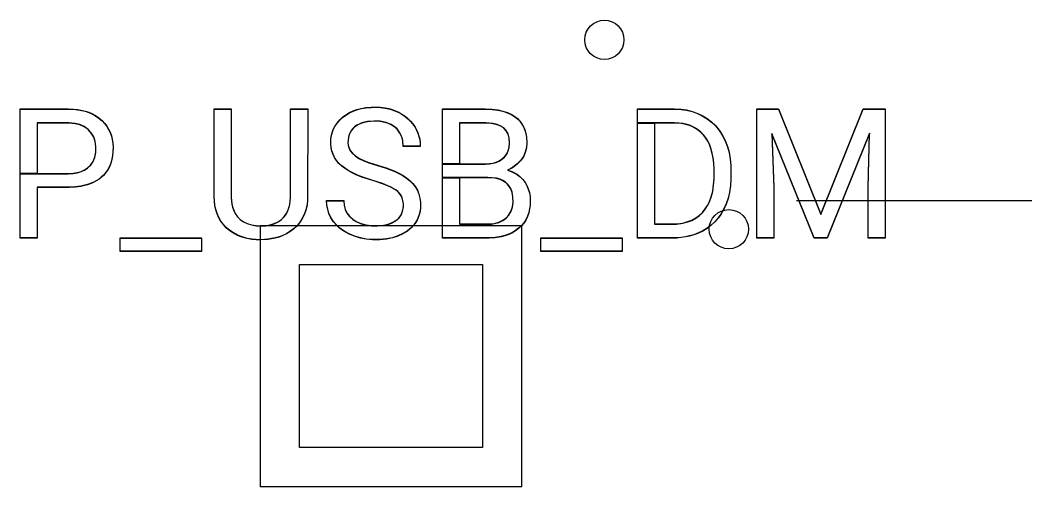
# Model space of a CAD drawing. Header units: inches. Extents: x 3.88 to 7.82, y -6.06 to -2.14.
# Drawn here: x 7.1522 to 7.4567, y -4.2441 to -4.1036 of the extents above; entities that cross this region are included whole.
import ezdxf

# ---------------------------------------------------------------- set-up
doc = ezdxf.new("R2010")
doc.units = ezdxf.units.IN
doc.header["$MEASUREMENT"] = 0
doc.layers.add('F.Silkscreen', color=41, linetype='CONTINUOUS', true_color=0xf2eda1)

msp = doc.modelspace()

# ---------------------------------------------------------------- linework, layer by layer
at = {"layer": 'F.Silkscreen', "linetype": 'CONTINUOUS'}
for p, q in [((7.15219, -4.13447), (7.15219, -4.13026)), ((7.15219, -4.13026), (7.16671, -4.13026)), ((7.15219, -4.13455), (7.15219, -4.13033)), ((7.15219, -4.13033), (7.16671, -4.13034)), ((7.16671, -4.13026), (7.16826, -4.13032)), ((7.16671, -4.13034), (7.16826, -4.1304)), ((7.16826, -4.13032), (7.16953, -4.13046)), ((7.16826, -4.1304), (7.16953, -4.13054)), ((7.16953, -4.13046), (7.17173, -4.13092)), ((7.16953, -4.13054), (7.17173, -4.131)), ((7.17173, -4.13092), (7.17282, -4.13128)), ((7.17173, -4.131), (7.17282, -4.13136)), ((7.17282, -4.13128), (7.1737, -4.13165)), ((7.17282, -4.13136), (7.1737, -4.13172)), ((7.1737, -4.13165), (7.17467, -4.13215)), ((7.1737, -4.13172), (7.17467, -4.13223)), ((7.17467, -4.13215), (7.17544, -4.13264)), ((7.21057, -4.15671), (7.21057, -4.13026)), ((7.21057, -4.13026), (7.21565, -4.13026)), ((7.21057, -4.15679), (7.21057, -4.13033)), ((7.21057, -4.13033), (7.21565, -4.13033)), ((7.21565, -4.13026), (7.21565, -4.15695)), ((7.21565, -4.13033), (7.21565, -4.15702)), ((7.23356, -4.15699), (7.23356, -4.13026)), ((7.23356, -4.13026), (7.23872, -4.13026)), ((7.23356, -4.15706), (7.23356, -4.13033)), ((7.23356, -4.13033), (7.23872, -4.13033)), ((7.23872, -4.13026), (7.23869, -4.15752)), ((7.23872, -4.13033), (7.23869, -4.1576)), ((7.24924, -4.13279), (7.25018, -4.13208)), ((7.24924, -4.13287), (7.25018, -4.13216)), ((7.25018, -4.13208), (7.25132, -4.13139)), ((7.25018, -4.13216), (7.25132, -4.13147)), ((7.25132, -4.13139), (7.25241, -4.13087)), ((7.25132, -4.13147), (7.25241, -4.13095)), ((7.25241, -4.13087), (7.25356, -4.13045)), ((7.25241, -4.13095), (7.25356, -4.13053)), ((7.25356, -4.13045), (7.25479, -4.13013)), ((7.25356, -4.13053), (7.25479, -4.1302)), ((7.25479, -4.13013), (7.25625, -4.12987)), ((7.25479, -4.1302), (7.25625, -4.12995)), ((7.25625, -4.12987), (7.2578, -4.12973)), ((7.25625, -4.12995), (7.2578, -4.12981)), ((7.2578, -4.12973), (7.25925, -4.12971)), ((7.2578, -4.12981), (7.25925, -4.12979)), ((7.25925, -4.12971), (7.26059, -4.12978)), ((7.25925, -4.12979), (7.26059, -4.12986)), ((7.26059, -4.12978), (7.262, -4.12996)), ((7.26059, -4.12986), (7.262, -4.13004)), ((7.262, -4.12996), (7.26312, -4.13019)), ((7.262, -4.13004), (7.26312, -4.13027)), ((7.26312, -4.13019), (7.2642, -4.1305)), ((7.26312, -4.13027), (7.2642, -4.13058)), ((7.2642, -4.1305), (7.26614, -4.13129)), ((7.2642, -4.13058), (7.26614, -4.13137)), ((7.26614, -4.13129), (7.26707, -4.13182)), ((7.26614, -4.13137), (7.26707, -4.13189)), ((7.26707, -4.13182), (7.26802, -4.13246)), ((7.26707, -4.13189), (7.26802, -4.13254)), ((7.27927, -4.13447), (7.27927, -4.13026)), ((7.27927, -4.13026), (7.29215, -4.13026)), ((7.27927, -4.13455), (7.27927, -4.13033)), ((7.27927, -4.13033), (7.29215, -4.13034)), ((7.29215, -4.13026), (7.29422, -4.13035)), ((7.29215, -4.13034), (7.29422, -4.13043)), ((7.29422, -4.13035), (7.29593, -4.13056)), ((7.29422, -4.13043), (7.29593, -4.13064)), ((7.29593, -4.13056), (7.2975, -4.13091)), ((7.29593, -4.13064), (7.2975, -4.13098)), ((7.2975, -4.13091), (7.29891, -4.13137)), ((7.2975, -4.13098), (7.29891, -4.13145)), ((7.29891, -4.13137), (7.30017, -4.13197)), ((7.29891, -4.13145), (7.30017, -4.13205)), ((7.30017, -4.13197), (7.30107, -4.13254)), ((7.30017, -4.13205), (7.30107, -4.13262)), ((7.33801, -4.13447), (7.33801, -4.13026)), ((7.33801, -4.13026), (7.34912, -4.13026)), ((7.33801, -4.13455), (7.33801, -4.13033)), ((7.33801, -4.13033), (7.34912, -4.13034)), ((7.34912, -4.13026), (7.35112, -4.13036)), ((7.34912, -4.13034), (7.35112, -4.13044)), ((7.35112, -4.13036), (7.35274, -4.1306)), ((7.35112, -4.13044), (7.35274, -4.13068)), ((7.35274, -4.1306), (7.35443, -4.13101)), ((7.35274, -4.13068), (7.35443, -4.13108)), ((7.35443, -4.13101), (7.35591, -4.13152)), ((7.35443, -4.13108), (7.35591, -4.1316)), ((7.35591, -4.13152), (7.35744, -4.13223)), ((7.35591, -4.1316), (7.35744, -4.13231)), ((7.37388, -4.16911), (7.37388, -4.13026)), ((7.37388, -4.13026), (7.38049, -4.13026)), ((7.37388, -4.16919), (7.37388, -4.13033)), ((7.37388, -4.13033), (7.38049, -4.13033)), ((7.38049, -4.13026), (7.39321, -4.16195)), ((7.38049, -4.13033), (7.39321, -4.16203)), ((7.39321, -4.16195), (7.40589, -4.13026)), ((7.39321, -4.16203), (7.40589, -4.13033)), ((7.40589, -4.13026), (7.41254, -4.13026)), ((7.40589, -4.13033), (7.41254, -4.13033)), ((7.41254, -4.13026), (7.41254, -4.16911)), ((7.41254, -4.13033), (7.41254, -4.16919)), ((7.15219, -4.1497), (7.15219, -4.13447)), ((7.15219, -4.14978), (7.15219, -4.13455)), ((7.16679, -4.13447), (7.1573, -4.13447)), ((7.1573, -4.13447), (7.1573, -4.1497)), ((7.16679, -4.13455), (7.1573, -4.13455)), ((7.1573, -4.13455), (7.1573, -4.14978)), ((7.16871, -4.13465), (7.16679, -4.13447)), ((7.16871, -4.13473), (7.16679, -4.13455)), ((7.17011, -4.13502), (7.16871, -4.13465)), ((7.17011, -4.13509), (7.16871, -4.13473)), ((7.17145, -4.13562), (7.17011, -4.13502)), ((7.17145, -4.1357), (7.17011, -4.13509)), ((7.17467, -4.13223), (7.17544, -4.13272)), ((7.17544, -4.13264), (7.17685, -4.1338)), ((7.17544, -4.13272), (7.17685, -4.13387)), ((7.17685, -4.1338), (7.17765, -4.13467)), ((7.17685, -4.13387), (7.17765, -4.13475)), ((7.17765, -4.13467), (7.17827, -4.13549)), ((7.17765, -4.13475), (7.17827, -4.13557)), ((7.24689, -4.13553), (7.24756, -4.13452)), ((7.24689, -4.13561), (7.24756, -4.1346)), ((7.24756, -4.13452), (7.24838, -4.13358)), ((7.24756, -4.1346), (7.24838, -4.13366)), ((7.24838, -4.13358), (7.24924, -4.13279)), ((7.24838, -4.13366), (7.24924, -4.13287)), ((7.25353, -4.13521), (7.25284, -4.13571)), ((7.25422, -4.13483), (7.25353, -4.13521)), ((7.25422, -4.13491), (7.25353, -4.13529)), ((7.25497, -4.13451), (7.25422, -4.13483)), ((7.25497, -4.13459), (7.25422, -4.13491)), ((7.25579, -4.13426), (7.25497, -4.13451)), ((7.25579, -4.13434), (7.25497, -4.13459)), ((7.25668, -4.13408), (7.25579, -4.13426)), ((7.25668, -4.13416), (7.25579, -4.13434)), ((7.25864, -4.13392), (7.25668, -4.13408)), ((7.25864, -4.134), (7.25668, -4.13416)), ((7.26058, -4.13401), (7.25864, -4.13392)), ((7.26058, -4.13409), (7.25864, -4.134)), ((7.26231, -4.13436), (7.26058, -4.13401)), ((7.26231, -4.13444), (7.26058, -4.13409)), ((7.26309, -4.13463), (7.26231, -4.13436)), ((7.26309, -4.1347), (7.26231, -4.13444)), ((7.26381, -4.13495), (7.26309, -4.13463)), ((7.26381, -4.13503), (7.26309, -4.1347)), ((7.26447, -4.13535), (7.26381, -4.13495)), ((7.26447, -4.13543), (7.26381, -4.13503)), ((7.26802, -4.13246), (7.26888, -4.13317)), ((7.26802, -4.13254), (7.26888, -4.13325)), ((7.26888, -4.13317), (7.26967, -4.13395)), ((7.26888, -4.13325), (7.26967, -4.13402)), ((7.26967, -4.13395), (7.27031, -4.13471)), ((7.26967, -4.13402), (7.27031, -4.13479)), ((7.27031, -4.13471), (7.27094, -4.13562)), ((7.27031, -4.13479), (7.27094, -4.1357)), ((7.27927, -4.14683), (7.27927, -4.13447)), ((7.27927, -4.14691), (7.27927, -4.13455)), ((7.2923, -4.13447), (7.28439, -4.13447)), ((7.28439, -4.13447), (7.28439, -4.14683)), ((7.2923, -4.13455), (7.28439, -4.13455)), ((7.28439, -4.13455), (7.28439, -4.14691)), ((7.29342, -4.13453), (7.2923, -4.13447)), ((7.29342, -4.13461), (7.2923, -4.13455)), ((7.29444, -4.13466), (7.29342, -4.13453)), ((7.29444, -4.13474), (7.29342, -4.13461)), ((7.29572, -4.13496), (7.29444, -4.13466)), ((7.29572, -4.13503), (7.29444, -4.13474)), ((7.29688, -4.13543), (7.29572, -4.13496)), ((7.29688, -4.13551), (7.29572, -4.13503)), ((7.30107, -4.13254), (7.30186, -4.13319)), ((7.30107, -4.13262), (7.30186, -4.13327)), ((7.30186, -4.13319), (7.30256, -4.13393)), ((7.30186, -4.13327), (7.30256, -4.13401)), ((7.30256, -4.13393), (7.30316, -4.13475)), ((7.30256, -4.13401), (7.30316, -4.13482)), ((7.30316, -4.13475), (7.30366, -4.13564)), ((7.30316, -4.13482), (7.30366, -4.13572)), ((7.33801, -4.16494), (7.33801, -4.13447)), ((7.33801, -4.13447), (7.34313, -4.13447)), ((7.34313, -4.13447), (7.33801, -4.13447)), ((7.33801, -4.16502), (7.33801, -4.13455)), ((7.33801, -4.13455), (7.34313, -4.13455)), ((7.34313, -4.13455), (7.33801, -4.13455)), ((7.34313, -4.13447), (7.34313, -4.16494)), ((7.34911, -4.13447), (7.34313, -4.13447)), ((7.34313, -4.13455), (7.34313, -4.16502)), ((7.34911, -4.13455), (7.34313, -4.13455)), ((7.3505, -4.13453), (7.34911, -4.13447)), ((7.3505, -4.13461), (7.34911, -4.13455)), ((7.35165, -4.13469), (7.3505, -4.13453)), ((7.35165, -4.13476), (7.3505, -4.13461)), ((7.35258, -4.13488), (7.35165, -4.13469)), ((7.35258, -4.13496), (7.35165, -4.13476)), ((7.35361, -4.1352), (7.35258, -4.13488)), ((7.35361, -4.13527), (7.35258, -4.13496)), ((7.35445, -4.13553), (7.35361, -4.1352)), ((7.35744, -4.13223), (7.35899, -4.13317)), ((7.35744, -4.13231), (7.35899, -4.13325)), ((7.35899, -4.13317), (7.3603, -4.13418)), ((7.35899, -4.13325), (7.3603, -4.13425)), ((7.3603, -4.13418), (7.36148, -4.13532)), ((7.3603, -4.13425), (7.36148, -4.1354)), ((7.1726, -4.13644), (7.17145, -4.13562)), ((7.1726, -4.13652), (7.17145, -4.1357)), ((7.17355, -4.13746), (7.1726, -4.13644)), ((7.17355, -4.13754), (7.1726, -4.13652)), ((7.17396, -4.13807), (7.17355, -4.13746)), ((7.17396, -4.13815), (7.17355, -4.13754)), ((7.1743, -4.13872), (7.17396, -4.13807)), ((7.1743, -4.1388), (7.17396, -4.13815)), ((7.17827, -4.13549), (7.17879, -4.13636)), ((7.17827, -4.13557), (7.17879, -4.13643)), ((7.17879, -4.13636), (7.17923, -4.13727)), ((7.17879, -4.13643), (7.17923, -4.13735)), ((7.17923, -4.13727), (7.17963, -4.13838)), ((7.17923, -4.13735), (7.17963, -4.13846)), ((7.2458, -4.1385), (7.24605, -4.13746)), ((7.2458, -4.13858), (7.24605, -4.13754)), ((7.24605, -4.13746), (7.24641, -4.13647)), ((7.24605, -4.13754), (7.24641, -4.13655)), ((7.24641, -4.13647), (7.24689, -4.13553)), ((7.24641, -4.13655), (7.24689, -4.13561)), ((7.2512, -4.13803), (7.251, -4.13874)), ((7.2512, -4.13811), (7.251, -4.13882)), ((7.25148, -4.13738), (7.2512, -4.13803)), ((7.25148, -4.13745), (7.2512, -4.13811)), ((7.25185, -4.13677), (7.25148, -4.13738)), ((7.25185, -4.13685), (7.25148, -4.13745)), ((7.2523, -4.13622), (7.25185, -4.13677)), ((7.2523, -4.1363), (7.25185, -4.13685)), ((7.25284, -4.13571), (7.2523, -4.13622)), ((7.25284, -4.13579), (7.2523, -4.1363)), ((7.25353, -4.13529), (7.25284, -4.13579)), ((7.26507, -4.1358), (7.26447, -4.13535)), ((7.26507, -4.13588), (7.26447, -4.13543)), ((7.26562, -4.13632), (7.26507, -4.1358)), ((7.26562, -4.1364), (7.26507, -4.13588)), ((7.26609, -4.13689), (7.26562, -4.13632)), ((7.26609, -4.13697), (7.26562, -4.1364)), ((7.26649, -4.1375), (7.26609, -4.13689)), ((7.26649, -4.13758), (7.26609, -4.13697)), ((7.26686, -4.13825), (7.26649, -4.1375)), ((7.26686, -4.13833), (7.26649, -4.13758)), ((7.26715, -4.13905), (7.26686, -4.13825)), ((7.27094, -4.13562), (7.27147, -4.13657)), ((7.27094, -4.1357), (7.27147, -4.13665)), ((7.27147, -4.13657), (7.27187, -4.13746)), ((7.27147, -4.13665), (7.27187, -4.13754)), ((7.27187, -4.13746), (7.27221, -4.13847)), ((7.27187, -4.13754), (7.27221, -4.13855)), ((7.29777, -4.13602), (7.29688, -4.13543)), ((7.29777, -4.1361), (7.29688, -4.13551)), ((7.29851, -4.13682), (7.29777, -4.13602)), ((7.29851, -4.1369), (7.29777, -4.1361)), ((7.29905, -4.13781), (7.29851, -4.13682)), ((7.29905, -4.13789), (7.29851, -4.1369)), ((7.29938, -4.139), (7.29905, -4.13781)), ((7.29938, -4.13908), (7.29905, -4.13789)), ((7.30366, -4.13564), (7.30405, -4.13661)), ((7.30366, -4.13572), (7.30405, -4.13669)), ((7.30405, -4.13661), (7.30435, -4.13765)), ((7.30405, -4.13669), (7.30435, -4.13773)), ((7.30435, -4.13765), (7.30455, -4.13878)), ((7.30435, -4.13773), (7.30455, -4.13886)), ((7.35445, -4.13561), (7.35361, -4.13527)), ((7.35549, -4.13608), (7.35445, -4.13553)), ((7.35549, -4.13616), (7.35445, -4.13561)), ((7.35633, -4.13665), (7.35549, -4.13608)), ((7.35633, -4.13673), (7.35549, -4.13616)), ((7.35711, -4.13731), (7.35633, -4.13665)), ((7.35711, -4.13739), (7.35633, -4.13673)), ((7.35793, -4.13817), (7.35711, -4.13731)), ((7.35793, -4.13825), (7.35711, -4.13739)), ((7.35858, -4.13901), (7.35793, -4.13817)), ((7.35858, -4.13909), (7.35793, -4.13825)), ((7.36148, -4.13532), (7.36262, -4.1367)), ((7.36148, -4.1354), (7.36262, -4.13678)), ((7.36262, -4.1367), (7.36354, -4.13812)), ((7.36262, -4.13678), (7.36354, -4.1382)), ((7.36354, -4.13812), (7.3644, -4.1398)), ((7.36354, -4.1382), (7.3644, -4.13988)), ((7.3912, -4.16911), (7.37848, -4.1377)), ((7.37848, -4.1377), (7.379, -4.15396)), ((7.3912, -4.16919), (7.37848, -4.13778)), ((7.37848, -4.13778), (7.379, -4.15404)), ((7.40789, -4.13762), (7.39514, -4.16911)), ((7.40789, -4.1377), (7.39514, -4.16919)), ((7.40742, -4.15396), (7.40789, -4.13762)), ((7.40742, -4.15404), (7.40789, -4.1377)), ((7.17475, -4.14006), (7.1743, -4.13872)), ((7.17475, -4.14014), (7.1743, -4.1388)), ((7.17496, -4.14155), (7.17475, -4.14006)), ((7.17496, -4.14163), (7.17475, -4.14014)), ((7.17963, -4.13838), (7.17988, -4.13941)), ((7.17963, -4.13846), (7.17988, -4.13949)), ((7.17988, -4.13941), (7.18007, -4.14064)), ((7.17988, -4.13949), (7.18007, -4.14072)), ((7.18007, -4.14064), (7.18013, -4.14177)), ((7.18007, -4.14072), (7.18013, -4.14185)), ((7.24566, -4.1408), (7.24567, -4.13959)), ((7.24566, -4.14088), (7.24567, -4.13967)), ((7.24577, -4.14189), (7.24566, -4.1408)), ((7.24577, -4.14197), (7.24566, -4.14088)), ((7.24567, -4.13959), (7.2458, -4.1385)), ((7.24567, -4.13967), (7.2458, -4.13858)), ((7.25087, -4.13959), (7.25085, -4.14044)), ((7.25087, -4.13966), (7.25085, -4.14052)), ((7.25085, -4.14044), (7.25093, -4.14116)), ((7.25085, -4.14052), (7.25093, -4.14124)), ((7.251, -4.13874), (7.25087, -4.13959)), ((7.251, -4.13882), (7.25087, -4.13966)), ((7.25093, -4.14116), (7.25111, -4.14184)), ((7.25093, -4.14124), (7.25111, -4.14192)), ((7.26715, -4.13913), (7.26686, -4.13833)), ((7.26732, -4.13982), (7.26715, -4.13905)), ((7.26732, -4.13989), (7.26715, -4.13913)), ((7.26746, -4.14148), (7.26732, -4.13982)), ((7.26746, -4.14156), (7.26732, -4.13989)), ((7.27221, -4.13847), (7.27243, -4.13941)), ((7.27221, -4.13855), (7.27243, -4.13949)), ((7.27243, -4.13941), (7.27258, -4.14048)), ((7.27243, -4.13949), (7.27258, -4.14056)), ((7.27258, -4.14048), (7.27262, -4.14148)), ((7.27258, -4.14056), (7.27262, -4.14156)), ((7.29951, -4.14047), (7.29938, -4.139)), ((7.29951, -4.14055), (7.29938, -4.13908)), ((7.29941, -4.14177), (7.29951, -4.14047)), ((7.29941, -4.14185), (7.29951, -4.14055)), ((7.30455, -4.13878), (7.30466, -4.14045)), ((7.30455, -4.13886), (7.30466, -4.14053)), ((7.30466, -4.14045), (7.30457, -4.14193)), ((7.30466, -4.14053), (7.30457, -4.14201)), ((7.35914, -4.13993), (7.35858, -4.13901)), ((7.35914, -4.14001), (7.35858, -4.13909)), ((7.35964, -4.14091), (7.35914, -4.13993)), ((7.35964, -4.14099), (7.35914, -4.14001)), ((7.36011, -4.14212), (7.35964, -4.14091)), ((7.36011, -4.1422), (7.35964, -4.14099)), ((7.3644, -4.1398), (7.36508, -4.14158)), ((7.3644, -4.13988), (7.36508, -4.14166)), ((7.17465, -4.14478), (7.17493, -4.14329)), ((7.17465, -4.14486), (7.17493, -4.14337)), ((7.17493, -4.14329), (7.17496, -4.14155)), ((7.17493, -4.14337), (7.17496, -4.14163)), ((7.17999, -4.1443), (7.17979, -4.1454)), ((7.18011, -4.14315), (7.17999, -4.1443)), ((7.18011, -4.14323), (7.17999, -4.14438)), ((7.18013, -4.14177), (7.18011, -4.14315)), ((7.18013, -4.14185), (7.18011, -4.14323)), ((7.24601, -4.14293), (7.24577, -4.14189)), ((7.24601, -4.14301), (7.24577, -4.14197)), ((7.24636, -4.14393), (7.24601, -4.14293)), ((7.24636, -4.14401), (7.24601, -4.14301)), ((7.24683, -4.14487), (7.24636, -4.14393)), ((7.24683, -4.14495), (7.24636, -4.14401)), ((7.25111, -4.14184), (7.25155, -4.14279)), ((7.25111, -4.14192), (7.25155, -4.14287)), ((7.25155, -4.14279), (7.25222, -4.14365)), ((7.25155, -4.14287), (7.25222, -4.14373)), ((7.25222, -4.14365), (7.25312, -4.14444)), ((7.25222, -4.14373), (7.25312, -4.14452)), ((7.27262, -4.14148), (7.26746, -4.14148)), ((7.27262, -4.14156), (7.26746, -4.14156)), ((7.29797, -4.1447), (7.29864, -4.14383)), ((7.29797, -4.14477), (7.29864, -4.14391)), ((7.29864, -4.14383), (7.29912, -4.14286)), ((7.29864, -4.14391), (7.29912, -4.14294)), ((7.29912, -4.14286), (7.29941, -4.14177)), ((7.29912, -4.14294), (7.29941, -4.14185)), ((7.30423, -4.14332), (7.30365, -4.14461)), ((7.30423, -4.1434), (7.30365, -4.14469)), ((7.30457, -4.14193), (7.30423, -4.14332)), ((7.30457, -4.14201), (7.30423, -4.1434)), ((7.36053, -4.14359), (7.36011, -4.14212)), ((7.36053, -4.14367), (7.36011, -4.1422)), ((7.3608, -4.14499), (7.36053, -4.14359)), ((7.3608, -4.14507), (7.36053, -4.14367)), ((7.36508, -4.14158), (7.36556, -4.14332)), ((7.36508, -4.14166), (7.36556, -4.1434)), ((7.36556, -4.14332), (7.36591, -4.14529)), ((7.36556, -4.1434), (7.36591, -4.14537)), ((7.17246, -4.14807), (7.17338, -4.1472)), ((7.17246, -4.14814), (7.17338, -4.14728)), ((7.17338, -4.1472), (7.17413, -4.14609)), ((7.17338, -4.14728), (7.17413, -4.14616)), ((7.17413, -4.14609), (7.17465, -4.14478)), ((7.17413, -4.14616), (7.17465, -4.14486)), ((7.17946, -4.14657), (7.17902, -4.14766)), ((7.17946, -4.14665), (7.17902, -4.14774)), ((7.17979, -4.1454), (7.17946, -4.14657)), ((7.17979, -4.14547), (7.17946, -4.14665)), ((7.17999, -4.14438), (7.17979, -4.14547)), ((7.24743, -4.14577), (7.24683, -4.14487)), ((7.24743, -4.14584), (7.24683, -4.14495)), ((7.24814, -4.14661), (7.24743, -4.14577)), ((7.24814, -4.14669), (7.24743, -4.14584)), ((7.24897, -4.1474), (7.24814, -4.14661)), ((7.24897, -4.14748), (7.24814, -4.14669)), ((7.25312, -4.14444), (7.2543, -4.14519)), ((7.25312, -4.14452), (7.2543, -4.14527)), ((7.2543, -4.14519), (7.25558, -4.14582)), ((7.2543, -4.14527), (7.25558, -4.1459)), ((7.25558, -4.14582), (7.2571, -4.14642)), ((7.25558, -4.1459), (7.2571, -4.1465)), ((7.2571, -4.14642), (7.2623, -4.14804)), ((7.2571, -4.1465), (7.2623, -4.14812)), ((7.27927, -4.15093), (7.27927, -4.14683)), ((7.27927, -4.14683), (7.28439, -4.14683)), ((7.28439, -4.14683), (7.27927, -4.14683)), ((7.27927, -4.151), (7.27927, -4.14691)), ((7.27927, -4.14691), (7.28439, -4.14691)), ((7.28439, -4.14691), (7.27927, -4.14691)), ((7.28439, -4.14683), (7.29221, -4.14683)), ((7.28439, -4.14691), (7.29221, -4.14691)), ((7.29221, -4.14683), (7.29342, -4.14676)), ((7.29221, -4.14691), (7.29342, -4.14684)), ((7.29342, -4.14676), (7.29454, -4.14657)), ((7.29342, -4.14684), (7.29454, -4.14665)), ((7.29454, -4.14657), (7.29548, -4.1463)), ((7.29454, -4.14665), (7.29548, -4.14637)), ((7.29548, -4.1463), (7.29634, -4.14592)), ((7.29548, -4.14637), (7.29634, -4.146)), ((7.29634, -4.14592), (7.29711, -4.14544)), ((7.29634, -4.146), (7.29711, -4.14552)), ((7.29711, -4.14544), (7.29797, -4.1447)), ((7.29711, -4.14552), (7.29797, -4.14477)), ((7.30169, -4.14696), (7.30041, -4.1479)), ((7.30169, -4.14704), (7.30041, -4.14798)), ((7.30278, -4.14586), (7.30169, -4.14696)), ((7.30278, -4.14594), (7.30169, -4.14704)), ((7.30365, -4.14461), (7.30278, -4.14586)), ((7.30365, -4.14469), (7.30278, -4.14594)), ((7.36097, -4.14649), (7.3608, -4.14499)), ((7.36097, -4.14657), (7.3608, -4.14507)), ((7.36104, -4.14828), (7.36097, -4.14649)), ((7.36104, -4.14836), (7.36097, -4.14657)), ((7.36591, -4.14529), (7.3661, -4.14737)), ((7.36591, -4.14537), (7.3661, -4.14745)), ((7.3661, -4.14737), (7.36612, -4.15136)), ((7.15219, -4.16911), (7.15219, -4.1497)), ((7.15219, -4.1497), (7.1573, -4.1497)), ((7.1573, -4.1497), (7.15219, -4.1497)), ((7.15219, -4.16919), (7.15219, -4.14978)), ((7.15219, -4.14978), (7.1573, -4.14978)), ((7.1573, -4.14978), (7.15219, -4.14978)), ((7.1573, -4.1497), (7.16664, -4.1497)), ((7.1573, -4.14978), (7.16664, -4.14978)), ((7.16664, -4.1497), (7.1681, -4.14963)), ((7.16664, -4.14978), (7.1681, -4.1497)), ((7.1681, -4.14963), (7.16932, -4.14943)), ((7.1681, -4.1497), (7.16932, -4.14951)), ((7.16932, -4.14943), (7.17052, -4.14909)), ((7.16932, -4.14951), (7.17052, -4.14917)), ((7.17052, -4.14909), (7.17151, -4.14866)), ((7.17052, -4.14917), (7.17151, -4.14874)), ((7.17151, -4.14866), (7.17246, -4.14807)), ((7.17151, -4.14874), (7.17246, -4.14814)), ((7.17723, -4.15025), (7.17659, -4.15085)), ((7.17723, -4.15033), (7.17659, -4.15093)), ((7.17798, -4.14938), (7.17723, -4.15025)), ((7.17798, -4.14946), (7.17723, -4.15033)), ((7.17854, -4.14855), (7.17798, -4.14938)), ((7.17854, -4.14863), (7.17798, -4.14946)), ((7.17902, -4.14766), (7.17854, -4.14855)), ((7.17902, -4.14774), (7.17854, -4.14863)), ((7.24982, -4.14807), (7.24897, -4.1474)), ((7.24982, -4.14815), (7.24897, -4.14748)), ((7.2509, -4.14878), (7.24982, -4.14807)), ((7.2509, -4.14886), (7.24982, -4.14815)), ((7.25214, -4.14947), (7.2509, -4.14878)), ((7.25214, -4.14954), (7.2509, -4.14886)), ((7.25351, -4.15011), (7.25214, -4.14947)), ((7.25351, -4.15019), (7.25214, -4.14954)), ((7.25503, -4.15073), (7.25351, -4.15011)), ((7.25503, -4.15081), (7.25351, -4.15019)), ((7.2623, -4.14804), (7.26497, -4.14906)), ((7.2623, -4.14812), (7.26497, -4.14914)), ((7.26497, -4.14906), (7.26631, -4.1497)), ((7.26497, -4.14914), (7.26631, -4.14978)), ((7.26631, -4.1497), (7.26747, -4.15036)), ((7.26631, -4.14978), (7.26747, -4.15044)), ((7.26747, -4.15036), (7.26851, -4.15106)), ((7.26747, -4.15044), (7.26851, -4.15114)), ((7.30041, -4.1479), (7.29892, -4.14868)), ((7.30041, -4.14798), (7.29892, -4.14876)), ((7.29892, -4.14868), (7.29996, -4.14903)), ((7.29892, -4.14876), (7.29996, -4.14911)), ((7.29996, -4.14903), (7.30101, -4.14951)), ((7.29996, -4.14911), (7.30101, -4.14959)), ((7.30101, -4.14951), (7.30189, -4.15006)), ((7.30101, -4.14959), (7.30189, -4.15014)), ((7.30189, -4.15006), (7.30268, -4.1507)), ((7.30189, -4.15014), (7.30268, -4.15078)), ((7.36104, -4.15136), (7.36104, -4.14828)), ((7.36104, -4.15144), (7.36104, -4.14836)), ((7.3661, -4.14745), (7.36612, -4.15144)), ((7.17244, -4.15307), (7.17045, -4.15355)), ((7.17244, -4.15315), (7.17045, -4.15363)), ((7.17351, -4.15269), (7.17244, -4.15307)), ((7.17351, -4.15277), (7.17244, -4.15315)), ((7.17436, -4.15231), (7.17351, -4.15269)), ((7.17436, -4.15239), (7.17351, -4.15277)), ((7.1759, -4.15139), (7.17436, -4.15231)), ((7.1759, -4.15147), (7.17436, -4.15239)), ((7.17659, -4.15085), (7.1759, -4.15139)), ((7.17659, -4.15093), (7.1759, -4.15147)), ((7.25829, -4.15179), (7.25503, -4.15073)), ((7.25829, -4.15187), (7.25503, -4.15081)), ((7.26124, -4.15275), (7.25829, -4.15179)), ((7.26124, -4.15283), (7.25829, -4.15187)), ((7.26357, -4.15371), (7.26124, -4.15275)), ((7.26357, -4.15379), (7.26124, -4.15283)), ((7.26851, -4.15106), (7.2695, -4.15186)), ((7.26851, -4.15114), (7.2695, -4.15194)), ((7.2695, -4.15186), (7.2704, -4.15277)), ((7.2695, -4.15194), (7.2704, -4.15285)), ((7.2704, -4.15277), (7.27115, -4.15374)), ((7.2704, -4.15285), (7.27115, -4.15382)), ((7.27927, -4.16494), (7.27927, -4.15093)), ((7.27927, -4.15093), (7.28439, -4.15093)), ((7.28439, -4.15093), (7.27927, -4.15093)), ((7.27927, -4.16502), (7.27927, -4.151)), ((7.27927, -4.151), (7.28439, -4.151)), ((7.28439, -4.151), (7.27927, -4.151)), ((7.28439, -4.15093), (7.28439, -4.16494)), ((7.29293, -4.15093), (7.28439, -4.15093)), ((7.28439, -4.151), (7.28439, -4.16502)), ((7.29293, -4.151), (7.28439, -4.151)), ((7.2943, -4.15099), (7.29293, -4.15093)), ((7.2943, -4.15107), (7.29293, -4.151)), ((7.29553, -4.15117), (7.2943, -4.15099)), ((7.29553, -4.15125), (7.2943, -4.15107)), ((7.29663, -4.15148), (7.29553, -4.15117)), ((7.29663, -4.15156), (7.29553, -4.15125)), ((7.29744, -4.15184), (7.29663, -4.15148)), ((7.29744, -4.15191), (7.29663, -4.15156)), ((7.29829, -4.15237), (7.29744, -4.15184)), ((7.29829, -4.15245), (7.29744, -4.15191)), ((7.29878, -4.1528), (7.29829, -4.15237)), ((7.29878, -4.15288), (7.29829, -4.15245)), ((7.29921, -4.15328), (7.29878, -4.1528)), ((7.29921, -4.15336), (7.29878, -4.15288)), ((7.29983, -4.15426), (7.29921, -4.15328)), ((7.29983, -4.15433), (7.29921, -4.15336)), ((7.30268, -4.1507), (7.30347, -4.1515)), ((7.30268, -4.15078), (7.30347, -4.15158)), ((7.30347, -4.1515), (7.30416, -4.15241)), ((7.30347, -4.15158), (7.30416, -4.15249)), ((7.30416, -4.15241), (7.30469, -4.15331)), ((7.30416, -4.15249), (7.30469, -4.15339)), ((7.30469, -4.15331), (7.30514, -4.15435)), ((7.30469, -4.15339), (7.30514, -4.15443)), ((7.36065, -4.15504), (7.36093, -4.15317)), ((7.36065, -4.15512), (7.36093, -4.15325)), ((7.36093, -4.15317), (7.36104, -4.15136)), ((7.36093, -4.15325), (7.36104, -4.15144)), ((7.36601, -4.15335), (7.36572, -4.15541)), ((7.36601, -4.15343), (7.36572, -4.15548)), ((7.36612, -4.15136), (7.36601, -4.15335)), ((7.36612, -4.15144), (7.36601, -4.15343)), ((7.16705, -4.15387), (7.1573, -4.15388)), ((7.1573, -4.15388), (7.1573, -4.16911)), ((7.16705, -4.15395), (7.1573, -4.15396)), ((7.1573, -4.15396), (7.1573, -4.16919)), ((7.16881, -4.15377), (7.16705, -4.15387)), ((7.16881, -4.15385), (7.16705, -4.15395)), ((7.17045, -4.15355), (7.16881, -4.15377)), ((7.17045, -4.15363), (7.16881, -4.15385)), ((7.26527, -4.15467), (7.26357, -4.15371)), ((7.26527, -4.15475), (7.26357, -4.15379)), ((7.26583, -4.15512), (7.26527, -4.15467)), ((7.26583, -4.15519), (7.26527, -4.15475)), ((7.26636, -4.15567), (7.26583, -4.15512)), ((7.26636, -4.15575), (7.26583, -4.15519)), ((7.26683, -4.15635), (7.26636, -4.15567)), ((7.26683, -4.15643), (7.26636, -4.15575)), ((7.26718, -4.1571), (7.26683, -4.15635)), ((7.26718, -4.15718), (7.26683, -4.15643)), ((7.27115, -4.15374), (7.27174, -4.15478)), ((7.27115, -4.15382), (7.27174, -4.15486)), ((7.27174, -4.15478), (7.2722, -4.15591)), ((7.27174, -4.15486), (7.2722, -4.15599)), ((7.2722, -4.15591), (7.27251, -4.15712)), ((7.2722, -4.15599), (7.27251, -4.1572)), ((7.30026, -4.1554), (7.29983, -4.15426)), ((7.30026, -4.15548), (7.29983, -4.15433)), ((7.3005, -4.15671), (7.30026, -4.1554)), ((7.3005, -4.15679), (7.30026, -4.15548)), ((7.30514, -4.15435), (7.30547, -4.15546)), ((7.30514, -4.15443), (7.30547, -4.15554)), ((7.30547, -4.15546), (7.30566, -4.15664)), ((7.30547, -4.15554), (7.30566, -4.15672)), ((7.36022, -4.15676), (7.36065, -4.15504)), ((7.36022, -4.15684), (7.36065, -4.15512)), ((7.36572, -4.15541), (7.36529, -4.1572)), ((7.36572, -4.15548), (7.36529, -4.15728)), ((7.379, -4.15396), (7.379, -4.16911)), ((7.379, -4.15404), (7.379, -4.16919)), ((7.40742, -4.16911), (7.40742, -4.15396)), ((7.40742, -4.16919), (7.40742, -4.15404)), ((7.21062, -4.15801), (7.21057, -4.15671)), ((7.21062, -4.15809), (7.21057, -4.15679)), ((7.21077, -4.15924), (7.21062, -4.15801)), ((7.21077, -4.15932), (7.21062, -4.15809)), ((7.21104, -4.16057), (7.21077, -4.15924)), ((7.21104, -4.16065), (7.21077, -4.15932)), ((7.21565, -4.15695), (7.21585, -4.15889)), ((7.21565, -4.15702), (7.21585, -4.15897)), ((7.21585, -4.15889), (7.21606, -4.15978)), ((7.21585, -4.15897), (7.21606, -4.15986)), ((7.23315, -4.15981), (7.23336, -4.15893)), ((7.23315, -4.15989), (7.23336, -4.15901)), ((7.23336, -4.15893), (7.23356, -4.15699)), ((7.23336, -4.15901), (7.23356, -4.15706)), ((7.23852, -4.15915), (7.23817, -4.16067)), ((7.23852, -4.15923), (7.23817, -4.16075)), ((7.23869, -4.15752), (7.23852, -4.15915)), ((7.23869, -4.1576), (7.23852, -4.15923)), ((7.24451, -4.1592), (7.24443, -4.15785)), ((7.24443, -4.15785), (7.24959, -4.15785)), ((7.24451, -4.15928), (7.24443, -4.15793)), ((7.24443, -4.15793), (7.24959, -4.15793)), ((7.24474, -4.16049), (7.24451, -4.1592)), ((7.24474, -4.16057), (7.24451, -4.15928)), ((7.24959, -4.15785), (7.24969, -4.15922)), ((7.24959, -4.15793), (7.24969, -4.1593)), ((7.24969, -4.15922), (7.25002, -4.16046)), ((7.24969, -4.1593), (7.25002, -4.16054)), ((7.26741, -4.15793), (7.26718, -4.1571)), ((7.26741, -4.15801), (7.26718, -4.15718)), ((7.26752, -4.15875), (7.26741, -4.15793)), ((7.26752, -4.15883), (7.26741, -4.15801)), ((7.26753, -4.15971), (7.26752, -4.15875)), ((7.26753, -4.15979), (7.26752, -4.15883)), ((7.27251, -4.15712), (7.27267, -4.15842)), ((7.27251, -4.1572), (7.27267, -4.1585)), ((7.27267, -4.15842), (7.27268, -4.15982)), ((7.27267, -4.1585), (7.27268, -4.15989)), ((7.30039, -4.15977), (7.30056, -4.15837)), ((7.30039, -4.15985), (7.30056, -4.15845)), ((7.30056, -4.15837), (7.3005, -4.15671)), ((7.30056, -4.15845), (7.3005, -4.15679)), ((7.30568, -4.15917), (7.30552, -4.16037)), ((7.30568, -4.15925), (7.30552, -4.16045)), ((7.30566, -4.15664), (7.30573, -4.15779)), ((7.30566, -4.15672), (7.30573, -4.15787)), ((7.30573, -4.15779), (7.30568, -4.15917)), ((7.30573, -4.15787), (7.30568, -4.15925)), ((7.35842, -4.16039), (7.3591, -4.15933)), ((7.35842, -4.16047), (7.3591, -4.15941)), ((7.3591, -4.15933), (7.35969, -4.15818)), ((7.3591, -4.15941), (7.35969, -4.15826)), ((7.35969, -4.15818), (7.36022, -4.15676)), ((7.35969, -4.15826), (7.36022, -4.15684)), ((7.36472, -4.15889), (7.36393, -4.16062)), ((7.36472, -4.15897), (7.36393, -4.1607)), ((7.36529, -4.1572), (7.36472, -4.15889)), ((7.36529, -4.15728), (7.36472, -4.15897)), ((7.38583, -4.15787), (7.45669, -4.15787)), ((7.21144, -4.16182), (7.21104, -4.16057)), ((7.21144, -4.1619), (7.21104, -4.16065)), ((7.21195, -4.16298), (7.21144, -4.16182)), ((7.21195, -4.16306), (7.21144, -4.1619)), ((7.21606, -4.15978), (7.21634, -4.16061)), ((7.21606, -4.15986), (7.21634, -4.16069)), ((7.21634, -4.16061), (7.2169, -4.16174)), ((7.21634, -4.16069), (7.2169, -4.16182)), ((7.2169, -4.16174), (7.21762, -4.16275)), ((7.2169, -4.16182), (7.21762, -4.16283)), ((7.23166, -4.16268), (7.23231, -4.16176)), ((7.23166, -4.16276), (7.23231, -4.16184)), ((7.23231, -4.16176), (7.23287, -4.16064)), ((7.23231, -4.16184), (7.23287, -4.16072)), ((7.23287, -4.16064), (7.23315, -4.15981)), ((7.23287, -4.16072), (7.23315, -4.15989)), ((7.23766, -4.1621), (7.23699, -4.16343)), ((7.23766, -4.16218), (7.23699, -4.16351)), ((7.23817, -4.16067), (7.23766, -4.1621)), ((7.23817, -4.16075), (7.23766, -4.16218)), ((7.24513, -4.16172), (7.24474, -4.16049)), ((7.24513, -4.1618), (7.24474, -4.16057)), ((7.24573, -4.16298), (7.24513, -4.16172)), ((7.24573, -4.16305), (7.24513, -4.1618)), ((7.25002, -4.16046), (7.25055, -4.16158)), ((7.25002, -4.16054), (7.25055, -4.16166)), ((7.25055, -4.16158), (7.2513, -4.16259)), ((7.25055, -4.16166), (7.2513, -4.16267)), ((7.2513, -4.16259), (7.25227, -4.16347)), ((7.26611, -4.16314), (7.26682, -4.16219)), ((7.26611, -4.16321), (7.26682, -4.16227)), ((7.26682, -4.16219), (7.26718, -4.16141)), ((7.26682, -4.16227), (7.26718, -4.16148)), ((7.26718, -4.16141), (7.2674, -4.16063)), ((7.26718, -4.16148), (7.2674, -4.16071)), ((7.2674, -4.16063), (7.26753, -4.15971)), ((7.2674, -4.16071), (7.26753, -4.15979)), ((7.27222, -4.16238), (7.27165, -4.16372)), ((7.27222, -4.16246), (7.27165, -4.1638)), ((7.27254, -4.16107), (7.27222, -4.16238)), ((7.27254, -4.16115), (7.27222, -4.16246)), ((7.27268, -4.15982), (7.27254, -4.16107)), ((7.27268, -4.15989), (7.27254, -4.16115)), ((7.29842, -4.16311), (7.2993, -4.16218)), ((7.29842, -4.16319), (7.2993, -4.16225)), ((7.2993, -4.16218), (7.29998, -4.16101)), ((7.2993, -4.16225), (7.29998, -4.16109)), ((7.29998, -4.16101), (7.30039, -4.15977)), ((7.29998, -4.16109), (7.30039, -4.15985)), ((7.30488, -4.16257), (7.30434, -4.16368)), ((7.30525, -4.16151), (7.30488, -4.16257)), ((7.30525, -4.16158), (7.30488, -4.16265)), ((7.30552, -4.16037), (7.30525, -4.16151)), ((7.30552, -4.16045), (7.30525, -4.16158)), ((7.35554, -4.16311), (7.35664, -4.16231)), ((7.35554, -4.16319), (7.35664, -4.16239)), ((7.35664, -4.16231), (7.35753, -4.16147)), ((7.35664, -4.16239), (7.35753, -4.16155)), ((7.35753, -4.16147), (7.35842, -4.16039)), ((7.35753, -4.16155), (7.35842, -4.16047)), ((7.36314, -4.16197), (7.36232, -4.16311)), ((7.36314, -4.16205), (7.36232, -4.16318)), ((7.36393, -4.16062), (7.36314, -4.16197)), ((7.36393, -4.1607), (7.36314, -4.16205)), ((7.21258, -4.16407), (7.21195, -4.16298)), ((7.21258, -4.16414), (7.21195, -4.16306)), ((7.21333, -4.16507), (7.21258, -4.16407)), ((7.21333, -4.16514), (7.21258, -4.16414)), ((7.21419, -4.16598), (7.21333, -4.16507)), ((7.21419, -4.16606), (7.21333, -4.16514)), ((7.21762, -4.16275), (7.21843, -4.16355)), ((7.21762, -4.16283), (7.21843, -4.16362)), ((7.21843, -4.16355), (7.21943, -4.16425)), ((7.21843, -4.16362), (7.21943, -4.16433)), ((7.21943, -4.16425), (7.22048, -4.16476)), ((7.21943, -4.16433), (7.22048, -4.16484)), ((7.22048, -4.16476), (7.22176, -4.16515)), ((7.22048, -4.16484), (7.22176, -4.16523)), ((7.22176, -4.16515), (7.22317, -4.16538)), ((7.22176, -4.16523), (7.22317, -4.16546)), ((7.22317, -4.16538), (7.22459, -4.16545)), ((7.22317, -4.16546), (7.22459, -4.16553)), ((7.22441, -4.16535), (7.22441, -4.24409)), ((7.22441, -4.16535), (7.30315, -4.16535)), ((7.22459, -4.16545), (7.22615, -4.16537)), ((7.22459, -4.16553), (7.22615, -4.16545)), ((7.22615, -4.16537), (7.22746, -4.16515)), ((7.22615, -4.16545), (7.22746, -4.16523)), ((7.22746, -4.16515), (7.22864, -4.1648)), ((7.22746, -4.16523), (7.22864, -4.16488)), ((7.22864, -4.1648), (7.22979, -4.16425)), ((7.22864, -4.16488), (7.22979, -4.16433)), ((7.22979, -4.16425), (7.23079, -4.16355)), ((7.22979, -4.16433), (7.23079, -4.16362)), ((7.23079, -4.16355), (7.23166, -4.16268)), ((7.23079, -4.16362), (7.23166, -4.16276)), ((7.23536, -4.16558), (7.23448, -4.16641)), ((7.23536, -4.16566), (7.23448, -4.16649)), ((7.23624, -4.16454), (7.23536, -4.16558)), ((7.23624, -4.16462), (7.23536, -4.16566)), ((7.23699, -4.16343), (7.23624, -4.16454)), ((7.23699, -4.16351), (7.23624, -4.16462)), ((7.2465, -4.16417), (7.24573, -4.16298)), ((7.2465, -4.16424), (7.24573, -4.16305)), ((7.24736, -4.16518), (7.2465, -4.16417)), ((7.24736, -4.16526), (7.2465, -4.16424)), ((7.24844, -4.16618), (7.24736, -4.16518)), ((7.24844, -4.16626), (7.24736, -4.16526)), ((7.2513, -4.16267), (7.25227, -4.16355)), ((7.25227, -4.16347), (7.2535, -4.16425)), ((7.25227, -4.16355), (7.2535, -4.16433)), ((7.2535, -4.16425), (7.2548, -4.16481)), ((7.2535, -4.16433), (7.2548, -4.16488)), ((7.2548, -4.16481), (7.25624, -4.16519)), ((7.2548, -4.16488), (7.25624, -4.16527)), ((7.25624, -4.16519), (7.25796, -4.16541)), ((7.25624, -4.16527), (7.25796, -4.16549)), ((7.25796, -4.16541), (7.25978, -4.16544)), ((7.25796, -4.16549), (7.25978, -4.16552)), ((7.25978, -4.16544), (7.2615, -4.16529)), ((7.25978, -4.16552), (7.2615, -4.16537)), ((7.2615, -4.16529), (7.26293, -4.16499)), ((7.2615, -4.16537), (7.26293, -4.16506)), ((7.26293, -4.16499), (7.26417, -4.16452)), ((7.26293, -4.16506), (7.26417, -4.1646)), ((7.26417, -4.16452), (7.26524, -4.1639)), ((7.26417, -4.1646), (7.26524, -4.16398)), ((7.26524, -4.1639), (7.26611, -4.16314)), ((7.26524, -4.16398), (7.26611, -4.16321)), ((7.27095, -4.16484), (7.26996, -4.16596)), ((7.27095, -4.16491), (7.26996, -4.16604)), ((7.27165, -4.16372), (7.27095, -4.16484)), ((7.27165, -4.1638), (7.27095, -4.16491)), ((7.27927, -4.16911), (7.27927, -4.16494)), ((7.27927, -4.16919), (7.27927, -4.16502)), ((7.28439, -4.16494), (7.29308, -4.16494)), ((7.28439, -4.16502), (7.29308, -4.16502)), ((7.29308, -4.16494), (7.29404, -4.16489)), ((7.29308, -4.16502), (7.29404, -4.16496)), ((7.29404, -4.16489), (7.29494, -4.16476)), ((7.29404, -4.16496), (7.29494, -4.16484)), ((7.29494, -4.16476), (7.29623, -4.16441)), ((7.29494, -4.16484), (7.29623, -4.16449)), ((7.29623, -4.16441), (7.29744, -4.16383)), ((7.29623, -4.16449), (7.29744, -4.16391)), ((7.29744, -4.16383), (7.29842, -4.16311)), ((7.29744, -4.16391), (7.29842, -4.16319)), ((7.30304, -4.16544), (7.30223, -4.16621)), ((7.30304, -4.16552), (7.30223, -4.16629)), ((7.30374, -4.1646), (7.30304, -4.16544)), ((7.30374, -4.16467), (7.30304, -4.16552)), ((7.30315, -4.24409), (7.30315, -4.16535)), ((7.30434, -4.16368), (7.30374, -4.1646)), ((7.30434, -4.16376), (7.30374, -4.16467)), ((7.30488, -4.16265), (7.30434, -4.16376)), ((7.33801, -4.16911), (7.33801, -4.16494)), ((7.33801, -4.16919), (7.33801, -4.16502)), ((7.34313, -4.16494), (7.34978, -4.1649)), ((7.34313, -4.16502), (7.34978, -4.16498)), ((7.34978, -4.1649), (7.35164, -4.16465)), ((7.34978, -4.16498), (7.35164, -4.16473)), ((7.35164, -4.16465), (7.35319, -4.16423)), ((7.35164, -4.16473), (7.35319, -4.16431)), ((7.35319, -4.16423), (7.35435, -4.16377)), ((7.35319, -4.16431), (7.35435, -4.16385)), ((7.35435, -4.16377), (7.35554, -4.16311)), ((7.35435, -4.16385), (7.35554, -4.16319)), ((7.36022, -4.16526), (7.359, -4.16617)), ((7.36022, -4.16534), (7.359, -4.16625)), ((7.36132, -4.16424), (7.36022, -4.16526)), ((7.36132, -4.16432), (7.36022, -4.16534)), ((7.36232, -4.16311), (7.36132, -4.16424)), ((7.36232, -4.16318), (7.36132, -4.16432)), ((7.21529, -4.16692), (7.21419, -4.16598)), ((7.21529, -4.167), (7.21419, -4.16606)), ((7.21634, -4.16763), (7.21529, -4.16692)), ((7.21634, -4.16771), (7.21529, -4.167)), ((7.21763, -4.16831), (7.21634, -4.16763)), ((7.21763, -4.16839), (7.21634, -4.16771)), ((7.21902, -4.16885), (7.21763, -4.16831)), ((7.21902, -4.16893), (7.21763, -4.16839)), ((7.23107, -4.16846), (7.22987, -4.16888)), ((7.23107, -4.16853), (7.22987, -4.16896)), ((7.23234, -4.16786), (7.23107, -4.16846)), ((7.23234, -4.16794), (7.23107, -4.16853)), ((7.23339, -4.16723), (7.23234, -4.16786)), ((7.23339, -4.16731), (7.23234, -4.16794)), ((7.23448, -4.16641), (7.23339, -4.16723)), ((7.23448, -4.16649), (7.23339, -4.16731)), ((7.24957, -4.167), (7.24844, -4.16618)), ((7.24957, -4.16708), (7.24844, -4.16626)), ((7.25104, -4.16783), (7.24957, -4.167)), ((7.25104, -4.16791), (7.24957, -4.16708)), ((7.25277, -4.16857), (7.25104, -4.16783)), ((7.25277, -4.16865), (7.25104, -4.16791)), ((7.25458, -4.16912), (7.25277, -4.16857)), ((7.25458, -4.1692), (7.25277, -4.16865)), ((7.2659, -4.16854), (7.26424, -4.16908)), ((7.2659, -4.16862), (7.26424, -4.16915)), ((7.2674, -4.16784), (7.2659, -4.16854)), ((7.2674, -4.16792), (7.2659, -4.16862)), ((7.26876, -4.16697), (7.2674, -4.16784)), ((7.26876, -4.16705), (7.2674, -4.16792)), ((7.26996, -4.16596), (7.26876, -4.16697)), ((7.26996, -4.16604), (7.26876, -4.16705)), ((7.29698, -4.16869), (7.29513, -4.16899)), ((7.29808, -4.16841), (7.29698, -4.16869)), ((7.29808, -4.16849), (7.29698, -4.16877)), ((7.29925, -4.168), (7.29808, -4.16841)), ((7.29925, -4.16808), (7.29808, -4.16849)), ((7.30033, -4.1675), (7.29925, -4.168)), ((7.30033, -4.16758), (7.29925, -4.16808)), ((7.30132, -4.1669), (7.30033, -4.1675)), ((7.30132, -4.16698), (7.30033, -4.16758)), ((7.30223, -4.16621), (7.30132, -4.1669)), ((7.30223, -4.16629), (7.30132, -4.16698)), ((7.35367, -4.16852), (7.3525, -4.16877)), ((7.35367, -4.1686), (7.3525, -4.16885)), ((7.35494, -4.16816), (7.35367, -4.16852)), ((7.35494, -4.16824), (7.35367, -4.1686)), ((7.35641, -4.16759), (7.35494, -4.16816)), ((7.35641, -4.16767), (7.35494, -4.16824)), ((7.35769, -4.16697), (7.35641, -4.16759)), ((7.35769, -4.16705), (7.35641, -4.16767)), ((7.359, -4.16617), (7.35769, -4.16697)), ((7.359, -4.16625), (7.35769, -4.16705)), ((7.1573, -4.16911), (7.15219, -4.16911)), ((7.1573, -4.16919), (7.15219, -4.16919)), ((7.18226, -4.17313), (7.18226, -4.16911)), ((7.18226, -4.16911), (7.20671, -4.16911)), ((7.18226, -4.17321), (7.18226, -4.16919)), ((7.18226, -4.16919), (7.20671, -4.16919)), ((7.20671, -4.16911), (7.20671, -4.17313)), ((7.20671, -4.16919), (7.20671, -4.17321)), ((7.22051, -4.16926), (7.21902, -4.16885)), ((7.22051, -4.16933), (7.21902, -4.16893)), ((7.22192, -4.1695), (7.22051, -4.16926)), ((7.22192, -4.16958), (7.22051, -4.16933)), ((7.22322, -4.16962), (7.22192, -4.1695)), ((7.22322, -4.1697), (7.22192, -4.16958)), ((7.22459, -4.16967), (7.22322, -4.16962)), ((7.22459, -4.16974), (7.22322, -4.1697)), ((7.22669, -4.16952), (7.22459, -4.16967)), ((7.22669, -4.1696), (7.22459, -4.16974)), ((7.22841, -4.16925), (7.22669, -4.16952)), ((7.22841, -4.16933), (7.22669, -4.1696)), ((7.22987, -4.16888), (7.22841, -4.16925)), ((7.22987, -4.16896), (7.22841, -4.16933)), ((7.25634, -4.16947), (7.25458, -4.16912)), ((7.25634, -4.16955), (7.25458, -4.1692)), ((7.25828, -4.16965), (7.25634, -4.16947)), ((7.25828, -4.16973), (7.25634, -4.16955)), ((7.26048, -4.16963), (7.25828, -4.16965)), ((7.26048, -4.16971), (7.25828, -4.16973)), ((7.26243, -4.16944), (7.26048, -4.16963)), ((7.26243, -4.16952), (7.26048, -4.16971)), ((7.26424, -4.16908), (7.26243, -4.16944)), ((7.26424, -4.16915), (7.26243, -4.16952)), ((7.29331, -4.16911), (7.27927, -4.16911)), ((7.29331, -4.16919), (7.27927, -4.16919)), ((7.29513, -4.16899), (7.29331, -4.16911)), ((7.29513, -4.16907), (7.29331, -4.16919)), ((7.29698, -4.16877), (7.29513, -4.16907)), ((7.30892, -4.17313), (7.30892, -4.16911)), ((7.30892, -4.16911), (7.33337, -4.16911)), ((7.30892, -4.17321), (7.30892, -4.16919)), ((7.30892, -4.16919), (7.33337, -4.16919)), ((7.33337, -4.16911), (7.33337, -4.17313)), ((7.33337, -4.16919), (7.33337, -4.17321)), ((7.34989, -4.16908), (7.33801, -4.16911)), ((7.34989, -4.16916), (7.33801, -4.16919)), ((7.35114, -4.16897), (7.34989, -4.16908)), ((7.35114, -4.16905), (7.34989, -4.16916)), ((7.3525, -4.16877), (7.35114, -4.16897)), ((7.3525, -4.16885), (7.35114, -4.16905)), ((7.379, -4.16911), (7.37388, -4.16911)), ((7.379, -4.16919), (7.37388, -4.16919)), ((7.39514, -4.16911), (7.3912, -4.16911)), ((7.39514, -4.16919), (7.3912, -4.16919)), ((7.41254, -4.16911), (7.40742, -4.16911)), ((7.41254, -4.16919), (7.40742, -4.16919)), ((7.20671, -4.17313), (7.18226, -4.17313)), ((7.20671, -4.17321), (7.18226, -4.17321)), ((7.33337, -4.17313), (7.30892, -4.17313)), ((7.33337, -4.17321), (7.30892, -4.17321)), ((7.23622, -4.17717), (7.29134, -4.17717)), ((7.23622, -4.23228), (7.23622, -4.17717)), ((7.29134, -4.17717), (7.29134, -4.23228)), ((7.29134, -4.23228), (7.23622, -4.23228)), ((7.30315, -4.24409), (7.22441, -4.24409))]:
    msp.add_line(p, q, dxfattribs=at)
at = {"layer": 'F.Silkscreen'}
for centre in [(7.32803, -4.10946), (7.36551, -4.16652)]:
    msp.add_circle(centre, 0.00591, dxfattribs=at)

doc.saveas('drawing.dxf')
